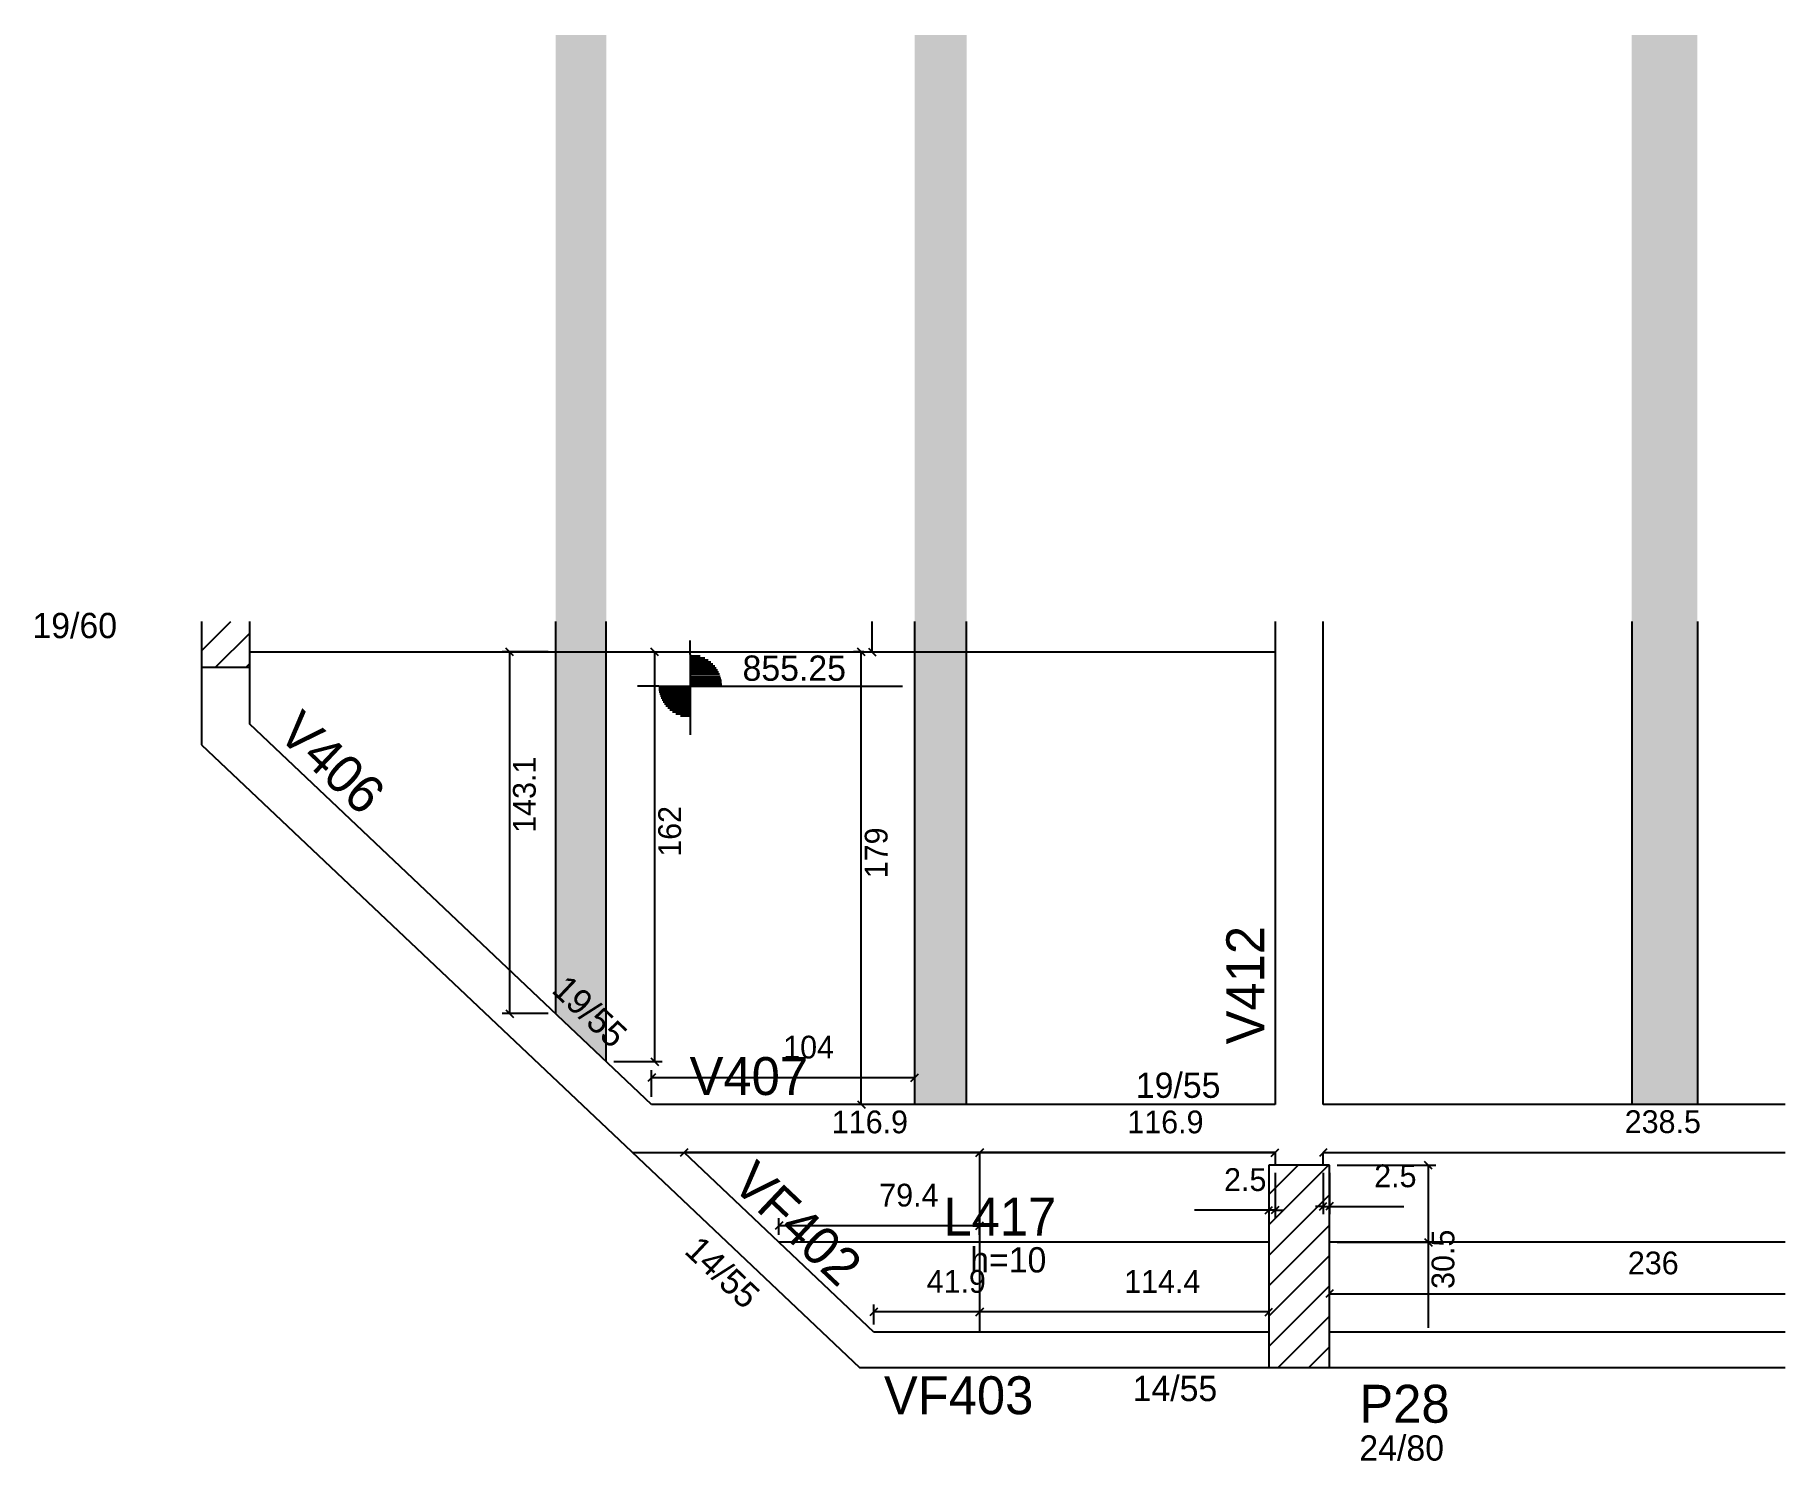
# Model space of a CAD drawing. Header units: metres. Extents: x 2358 to 3050, y 1449 to 2013.
import ezdxf

# ---------------------------------------------------------------- set-up
doc = ezdxf.new("R2010")
doc.units = ezdxf.units.M
for name, color, linetype in [('3', 7, 'Continuous'), ('4', 7, 'Continuous'), ('7', 7, 'Continuous'), ('Hachura', 7, 'Continuous'), ('Painéis', 7, 'Continuous')]:
    doc.layers.add(name, color=color, linetype=linetype)

msp = doc.modelspace()

# ---------------------------------------------------------------- hatches: boundary and pattern name
at = {"layer": 'Hachura'}
h = msp.add_hatch(color=7, dxfattribs=at)
h.dxf.hatch_style = 1
h.paths.add_polyline_path([(2563.97, 1626.06), (2583.97, 1607.12), (2583.97, 2013.12), (2563.97, 2013.12), (2563.97, 1626.06)])
h = msp.add_hatch(color=7, dxfattribs=at)
h.dxf.hatch_style = 1
h.paths.add_polyline_path([(2705.97, 1590.12), (2726.47, 1590.12), (2726.47, 2013.12), (2705.97, 2013.12), (2705.97, 1590.12)])
h = msp.add_hatch(color=7, dxfattribs=at)
h.dxf.hatch_style = 1
h.paths.add_polyline_path([(2989.48, 1590.12), (3015.48, 1590.12), (3015.48, 2013.12), (2989.48, 2013.12), (2989.48, 1590.12)])

# ---------------------------------------------------------------- linework, layer by layer
at = {"layer": '3', "color": 3, "lineweight": 25}
for p, q in [((2423.97, 1769.6), (2435.49, 1781.12)), ((2429.51, 1763.12), (2442.97, 1776.58)), ((2617.22, 1768.14), (2617.22, 1773.64)), ((2617.22, 1768.14), (2617.22, 1743.14)), ((2617.22, 1767.53), (2621.06, 1767.53)), ((2617.22, 1766.74), (2622.96, 1766.74)), ((2617.22, 1765.95), (2624.29, 1765.95)), ((2617.22, 1765.15), (2625.32, 1765.15)), ((2441.53, 1763.12), (2442.97, 1764.56)), ((2617.22, 1764.36), (2626.17, 1764.36)), ((2617.22, 1763.57), (2626.88, 1763.57)), ((2617.22, 1762.77), (2627.48, 1762.77)), ((2617.22, 1761.98), (2627.99, 1761.98)), ((2617.22, 1761.19), (2628.42, 1761.19)), ((2617.22, 1760.4), (2628.77, 1760.4)), ((2617.22, 1759.6), (2629.07, 1759.6)), ((2617.22, 1758.81), (2629.31, 1758.81)), ((2617.22, 1758.02), (2629.49, 1758.02)), ((2604.72, 1755.64), (2596.29, 1755.64)), ((2604.72, 1755.64), (2629.72, 1755.64)), ((2617.22, 1754.85), (2604.72, 1754.85)), ((2617.22, 1754.05), (2604.82, 1754.05)), ((2617.22, 1753.26), (2604.94, 1753.26)), ((2617.22, 1752.47), (2605.12, 1752.47)), ((2617.22, 1751.67), (2605.36, 1751.67)), ((2617.22, 1750.88), (2605.66, 1750.88)), ((2617.22, 1757.22), (2629.61, 1757.22)), ((2617.22, 1756.43), (2629.72, 1756.43)), ((2629.72, 1755.64), (2701.14, 1755.64)), ((2617.22, 1750.09), (2606.02, 1750.09)), ((2617.22, 1749.3), (2606.44, 1749.3)), ((2617.22, 1748.5), (2606.95, 1748.5)), ((2617.22, 1747.71), (2607.55, 1747.71)), ((2617.22, 1746.92), (2608.26, 1746.92)), ((2617.22, 1746.12), (2609.11, 1746.12)), ((2617.22, 1745.33), (2610.14, 1745.33)), ((2617.22, 1744.54), (2611.47, 1744.54)), ((2617.22, 1743.75), (2613.37, 1743.75)), ((2617.22, 1743.14), (2617.22, 1736.27)), ((2845.97, 1542.48), (2869.61, 1566.12)), ((2845.97, 1554.5), (2857.59, 1566.12)), ((2845.97, 1530.46), (2869.97, 1554.46)), ((2845.97, 1518.44), (2869.97, 1542.44)), ((2845.97, 1506.42), (2869.97, 1530.42)), ((2845.97, 1494.4), (2869.97, 1518.4)), ((2849.72, 1486.12), (2869.97, 1506.37)), ((2861.74, 1486.12), (2869.97, 1494.35))]:
    msp.add_line(p, q, dxfattribs=at)
for points in [[(2848.47, 1781.12), (2848.47, 1590.12)], [(2867.47, 1590.12), (2867.47, 1781.12)], [(2423.97, 1763.12), (2423.97, 1732.41)], [(2442.97, 1740.59), (2442.97, 1763.12)], [(2601.93, 1590.12), (2442.97, 1740.59)], [(2423.97, 1732.41), (2591.62, 1573.72)], [(2848.47, 1590.12), (2601.93, 1590.12)], [(3050.1, 1590.12), (2867.47, 1590.12)], [(2591.62, 1573.72), (2684.17, 1486.12)], [(2594.37, 1571.12), (2848.47, 1571.12)], [(2689.74, 1500.12), (2614.73, 1571.12)], [(2848.47, 1571.12), (2848.47, 1566.12)], [(2867.47, 1571.12), (3050.1, 1571.12)], [(2867.47, 1566.12), (2867.47, 1571.12)], [(2845.97, 1500.12), (2689.74, 1500.12)], [(3050.1, 1500.12), (2869.97, 1500.12)], [(2684.17, 1486.12), (2845.97, 1486.12)], [(2869.97, 1486.12), (3050.1, 1486.12)]]:
    msp.add_lwpolyline(points, dxfattribs=at)
at = {"layer": '7', "color": 7, "lineweight": 25}
for points in [[(2423.97, 1781.12), (2423.97, 1763.12)], [(2442.97, 1763.12), (2442.97, 1781.12)], [(2423.97, 1763.12), (2442.97, 1763.12)], [(2869.97, 1566.12), (2845.97, 1566.12)], [(2845.97, 1566.12), (2845.97, 1486.12)], [(2869.97, 1486.12), (2869.97, 1566.12)], [(2845.97, 1486.12), (2869.97, 1486.12)]]:
    msp.add_lwpolyline(points, dxfattribs=at)
at = {"layer": 'Painéis', "color": 200, "lineweight": 25}
for p, q in [((2563.97, 1626.06), (2563.97, 1781.12)), ((2583.97, 1607.12), (2583.97, 1781.12)), ((2705.97, 1590.12), (2705.97, 1781.12)), ((2726.47, 1590.12), (2726.47, 1781.12)), ((2989.48, 1781.12), (2989.48, 1590.12)), ((3015.48, 1781.12), (3015.48, 1590.12)), ((2442.97, 1769.12), (2848.47, 1769.12)), ((2731.6, 1571.12), (2731.6, 1500.12)), ((2845.97, 1535.62), (2652.24, 1535.62)), ((3050.1, 1535.62), (2869.97, 1535.62))]:
    msp.add_line(p, q, dxfattribs=at)
at = {"layer": 'Painéis', "color": 4, "lineweight": 25}
for p, q in [((2689.13, 1769.12), (2689.13, 1781.12)), ((2560.97, 1769.12), (2542.78, 1769.12)), ((2545.78, 1626.06), (2545.78, 1769.12)), ((2586.97, 1769.12), (2606.12, 1769.12)), ((2603.12, 1607.12), (2603.12, 1769.12)), ((2685.77, 1769.12), (2681.8, 1769.12)), ((2684.8, 1590.12), (2684.8, 1769.12)), ((2560.97, 1626.06), (2542.78, 1626.06)), ((2586.97, 1607.12), (2606.12, 1607.12)), ((2601.93, 1593.12), (2601.93, 1603.74)), ((2705.97, 1600.74), (2601.93, 1600.74)), ((2705.97, 1593.12), (2705.97, 1603.74)), ((2690.1, 1590.12), (2681.8, 1590.12)), ((2731.6, 1571.12), (2614.73, 1571.12)), ((2848.47, 1571.12), (2731.6, 1571.12)), ((2867.47, 1571.12), (3050.1, 1571.12)), ((2872.97, 1566.12), (2912.04, 1566.12)), ((2909.04, 1566.12), (2909.04, 1535.62)), ((2845.97, 1563.12), (2845.97, 1545.33)), ((2848.47, 1563.12), (2848.47, 1545.33)), ((2867.47, 1563.12), (2867.47, 1546.82)), ((2869.97, 1563.12), (2869.97, 1546.82)), ((2652.24, 1538.62), (2652.24, 1545.2)), ((2731.6, 1538.62), (2731.6, 1545.2)), ((2845.97, 1548.33), (2816.62, 1548.33)), ((2848.47, 1548.33), (2845.97, 1548.33)), ((2848.47, 1548.33), (2851.47, 1548.33)), ((2867.47, 1549.82), (2864.47, 1549.82)), ((2867.47, 1549.82), (2869.97, 1549.82)), ((2869.97, 1549.82), (2899.33, 1549.82)), ((2731.6, 1542.2), (2652.24, 1542.2)), ((2872.97, 1535.62), (2912.04, 1535.62)), ((2909.04, 1535.62), (2909.04, 1501.79)), ((2689.74, 1503.12), (2689.74, 1511.07)), ((2869.97, 1515.28), (3050.1, 1515.28)), ((2731.6, 1508.07), (2689.74, 1508.07)), ((2845.97, 1508.07), (2731.6, 1508.07))]:
    msp.add_line(p, q, dxfattribs=at)
at = {"layer": 'Painéis', "color": 0, "lineweight": 25}
for p, q in [((2547.28, 1767.62), (2544.28, 1770.62)), ((2604.62, 1767.62), (2601.62, 1770.62)), ((2686.3, 1767.62), (2683.3, 1770.62)), ((2687.63, 1770.62), (2690.63, 1767.62)), ((2544.28, 1627.56), (2547.28, 1624.56)), ((2601.62, 1608.62), (2604.62, 1605.62)), ((2603.43, 1602.24), (2600.43, 1599.24)), ((2704.47, 1599.24), (2707.47, 1602.24)), ((2683.3, 1591.62), (2686.3, 1588.62)), ((2616.23, 1572.62), (2613.23, 1569.62)), ((2733.1, 1572.62), (2730.1, 1569.62)), ((2730.1, 1569.62), (2733.1, 1572.62)), ((2846.97, 1569.62), (2849.97, 1572.62)), ((2868.97, 1572.62), (2865.97, 1569.62)), ((2910.54, 1564.62), (2907.54, 1567.62)), ((2865.97, 1548.32), (2868.97, 1551.32)), ((2871.47, 1551.32), (2868.47, 1548.32)), ((2653.74, 1543.7), (2650.74, 1540.7)), ((2730.1, 1540.7), (2733.1, 1543.7)), ((2844.47, 1546.83), (2847.47, 1549.83)), ((2849.97, 1549.83), (2846.97, 1546.83)), ((2907.54, 1537.12), (2910.54, 1534.12)), ((2871.47, 1516.78), (2868.47, 1513.78)), ((2691.24, 1509.57), (2688.24, 1506.57)), ((2733.1, 1509.57), (2730.1, 1506.57)), ((2730.1, 1506.57), (2733.1, 1509.57)), ((2844.47, 1506.57), (2847.47, 1509.57))]:
    msp.add_line(p, q, dxfattribs=at)

# ---------------------------------------------------------------- texts
at = {"layer": '3', "color": 3, "lineweight": 25}
for s, p in [('19/60', (2357.06, 1774.57)), ('855.25', (2637.87, 1757.71)), ('19/55', (2793.39, 1592.76)), ('h=10', (2727.88, 1523.7)), ('14/55', (2792.11, 1472.83)), ('24/80', (2881.78, 1449.28))]:
    msp.add_text(s, height=10, dxfattribs=at).set_placement(p)
for s, p in [('19/55', (2561.91, 1634.82)), ('14/55', (2614.38, 1531.67))]:
    msp.add_text(s, height=10, rotation=316.572, dxfattribs=at).set_placement(p)
at = {"layer": '4', "color": 4, "lineweight": 25}
for s, rotation, p in [('V406', 316.572, (2453.38, 1736.07)), ('V412', 90, (2844.17, 1613.9)), ('VF402', 316.573, (2633, 1557.94))]:
    msp.add_text(s, height=15, rotation=rotation, dxfattribs=at).set_placement(p)
for s, p in [('V407', (2616.93, 1593.87)), ('L417', (2717.31, 1538.31)), ('VF403', (2693.77, 1467.64)), ('P28', (2881.78, 1464.28))]:
    msp.add_text(s, height=15, dxfattribs=at).set_placement(p)
at = {"layer": 'Painéis', "color": 240, "lineweight": 25}
for s, p in [('143.1', (2556.08, 1697.59)), ('162', (2613.53, 1688.12)), ('179', (2695.2, 1679.62)), ('30.5', (2919.34, 1517.21))]:
    msp.add_text(s, height=9, rotation=90, dxfattribs=at).set_placement(p)
for s, p in [('104', (2653.95, 1608.33)), ('116.9', (2673.17, 1578.74)), ('116.9', (2790.04, 1578.74)), ('238.5', (2986.72, 1578.84)), ('2.5', (2828.29, 1555.93)), ('2.5', (2887.65, 1557.42)), ('79.4', (2691.92, 1549.79)), ('236', (2987.97, 1522.97)), ('41.9', (2710.67, 1515.66)), ('114.4', (2788.79, 1515.63))]:
    msp.add_text(s, height=9, dxfattribs=at).set_placement(p)

doc.saveas('drawing.dxf')
